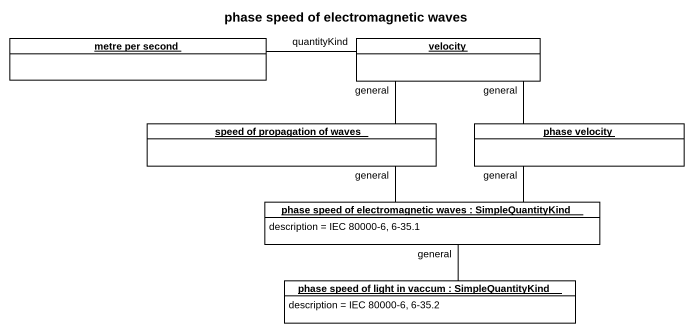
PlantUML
@startuml
title phase speed of electromagnetic waves
hide circle
hide empty members
object "metre per second" as metre_per_second #FFFFFF
object velocity #FFFFFF
object "speed of propagation of waves" as speed_of_propagation_of #FFFFFF
object "phase velocity" as phase_velocity #FFFFFF
object "phase speed of electromagnetic waves : SimpleQuantityKind" as phase_speed_of #FFFFFF {
  description = IEC 80000-6, 6-35.1
}
object "phase speed of light in vaccum : SimpleQuantityKind" as phase_speed_of_light_in #FFFFFF {
  description = IEC 80000-6, 6-35.2
}
metre_per_second -right- velocity : quantityKind
speed_of_propagation_of -right- velocity : general
phase_velocity -up- velocity : general
phase_speed_of -left- speed_of_propagation_of : general
phase_speed_of -right- phase_velocity : general
phase_speed_of_light_in -up- phase_speed_of : general
@enduml
